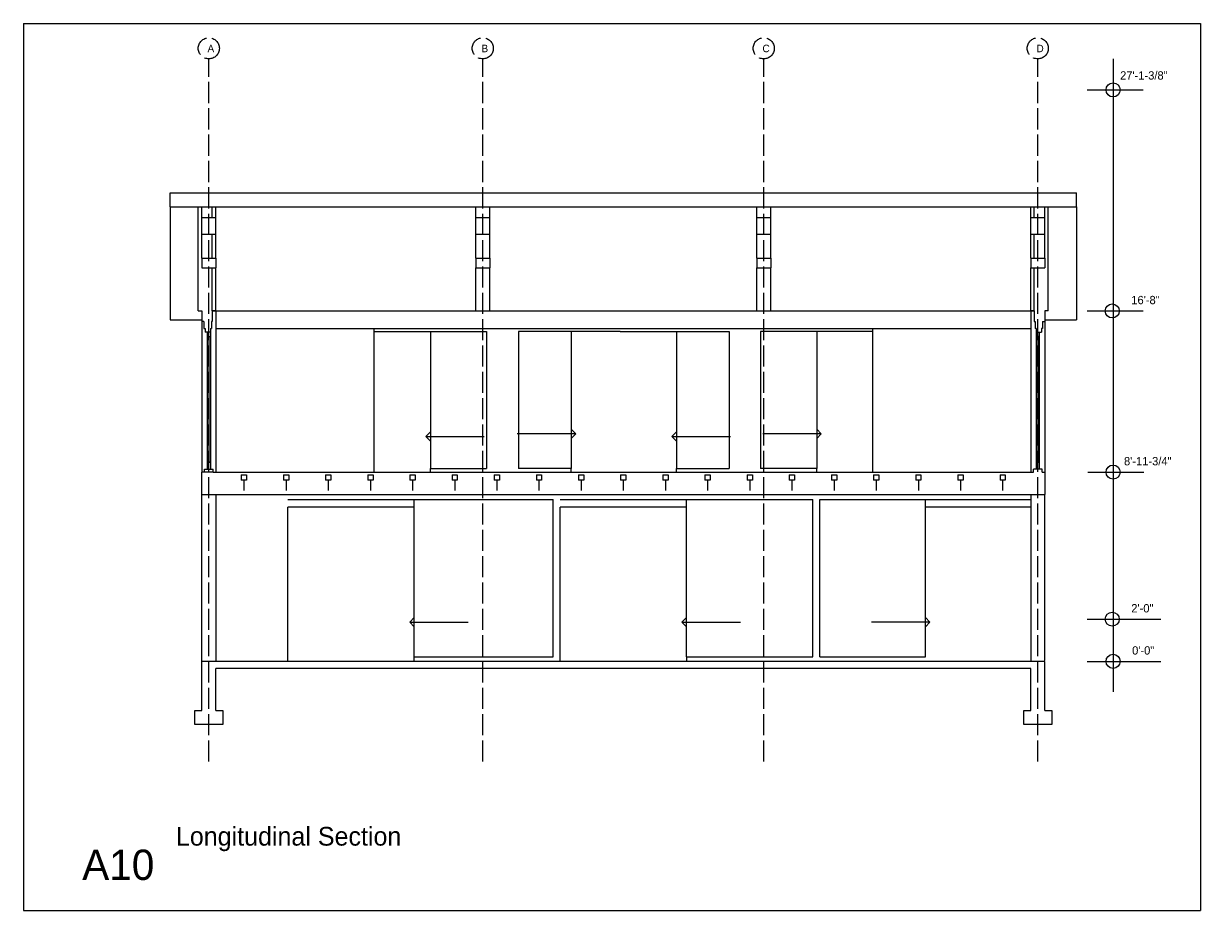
# Model space of a CAD drawing. Header units: inches. Extents: x 1267 to 6358, y -2516 to 3346.
# Drawn here: x 5470 to 6141, y -2516 to -2011 of the extents above; entities that cross this region are included whole.
import ezdxf

# ---------------------------------------------------------------- set-up
doc = ezdxf.new("R2010")
doc.units = ezdxf.units.IN
doc.header["$MEASUREMENT"] = 0
doc.linetypes.add('ACAD_ISO02W100', pattern=[15, 12, -3])
for name, color, linetype in [('const', 7, 'Continuous'), ('e1', 7, 'Continuous'), ('e2', 251, 'Continuous'), ('glass', 172, 'Continuous'), ('grid', 252, 'ACAD_ISO02W100'), ('stairs', 140, 'Continuous'), ('walls', 7, 'Continuous')]:
    doc.layers.add(name, color=color, linetype=linetype)

msp = doc.modelspace()

# ---------------------------------------------------------------- linework, layer by layer
for p, q in [((5470.48, -2011.07), (5470.48, -2516.08)), ((5470.48, -2011.07), (6140.61, -2011.07)), ((6140.61, -2011.07), (6140.61, -2516.08)), ((5470.48, -2516.08), (6140.61, -2516.08))]:
    msp.add_line(p, q)
at = {"layer": 'e1'}
for p, q in [((5670.13, -2186.48), (5734.13, -2186.48)), ((5702.13, -2186.48), (5702.13, -2264.48)), ((5734.13, -2186.48), (5734.13, -2264.48)), ((5752.24, -2186.48), (5752.24, -2264.48)), ((5810.24, -2186.48), (5752.24, -2186.48)), ((5782.24, -2186.48), (5782.24, -2264.48)), ((5810.24, -2186.48), (5872.24, -2186.48)), ((5842.24, -2186.48), (5842.24, -2264.48)), ((5872.24, -2186.48), (5872.24, -2264.48)), ((5954.1, -2186.48), (5890.1, -2186.48)), ((5890.1, -2186.48), (5890.1, -2264.48)), ((5922.1, -2186.48), (5922.1, -2264.48)), ((5702.13, -2264.48), (5734.13, -2264.48)), ((5782.24, -2264.48), (5752.24, -2264.48)), ((5842.24, -2264.48), (5872.24, -2264.48)), ((5922.1, -2264.48), (5890.1, -2264.48)), ((5620.97, -2282.02), (5771.97, -2282.02)), ((5692.97, -2371.71), (5692.97, -2282.02)), ((5771.97, -2371.71), (5771.97, -2282.02)), ((5775.97, -2282.02), (5848.94, -2282.02)), ((5847.97, -2282.02), (5919.97, -2282.02)), ((5847.97, -2371.71), (5847.97, -2282.02)), ((5919.97, -2371.71), (5919.97, -2282.02)), ((5923.97, -2282.02), (6043.97, -2282.02)), ((5923.97, -2371.71), (5923.97, -2282.02)), ((5983.97, -2371.71), (5983.97, -2282.02)), ((5692.97, -2371.71), (5771.97, -2371.71)), ((5847.97, -2371.71), (5919.97, -2371.71)), ((5923.97, -2371.71), (5983.97, -2371.71))]:
    msp.add_line(p, q, dxfattribs=at)
at = {"layer": 'e2'}
for p, q in [((6090.84, -2031.09), (6090.84, -2391.66)), ((6076.08, -2048.87), (6107.9, -2048.87)), ((5553.97, -2115.49), (5553.97, -2179.79)), ((5571.97, -2121.42), (5571.97, -2115.49)), ((5579.97, -2121.42), (5579.97, -2115.49)), ((5727.95, -2121.42), (5727.95, -2115.49)), ((5735.95, -2121.42), (5735.95, -2115.49)), ((5887.94, -2121.42), (5887.94, -2115.49)), ((5895.94, -2121.42), (5895.94, -2115.49)), ((6043.97, -2121.42), (6043.97, -2115.49)), ((6051.97, -2121.42), (6051.97, -2115.49)), ((6069.97, -2115.49), (6069.97, -2179.79)), ((5571.97, -2144.66), (5571.97, -2130.95)), ((5579.97, -2144.66), (5579.97, -2130.95)), ((5727.95, -2144.66), (5727.95, -2130.95)), ((5735.95, -2144.66), (5735.95, -2130.95)), ((5887.94, -2144.66), (5887.94, -2130.95)), ((5895.94, -2144.66), (5895.94, -2130.95)), ((6043.97, -2144.66), (6043.97, -2130.95)), ((6051.97, -2144.66), (6051.97, -2130.95)), ((5579.97, -2174.71), (5579.97, -2150.24)), ((5727.95, -2174.71), (5727.95, -2150.24)), ((5735.95, -2174.71), (5735.95, -2150.24)), ((5887.94, -2174.71), (5887.94, -2150.24)), ((5895.94, -2174.71), (5895.94, -2150.24)), ((6043.97, -2174.71), (6043.97, -2150.24)), ((5577.97, -2174.71), (6045.97, -2174.71)), ((5579.97, -2174.71), (5577.97, -2174.71)), ((5579.97, -2174.71), (5579.97, -2266.48)), ((6043.97, -2174.71), (6043.97, -2266.48)), ((6045.97, -2174.71), (6043.97, -2174.71)), ((6076.08, -2174.71), (6107.9, -2174.71)), ((5553.97, -2179.79), (5571.97, -2179.79)), ((5571.97, -2180.77), (5571.97, -2266.48)), ((6051.97, -2179.79), (6069.97, -2179.79)), ((6051.97, -2180.77), (6051.97, -2266.48)), ((5575.09, -2189.27), (5575.09, -2260.73)), ((5576.84, -2189.27), (5576.84, -2260.73)), ((5579.97, -2184.73), (6043.97, -2184.73)), ((5670.13, -2266.48), (5670.13, -2184.73)), ((5954.1, -2266.48), (5954.1, -2184.73)), ((6047.09, -2189.27), (6047.09, -2260.73)), ((6048.84, -2189.27), (6048.84, -2260.73)), ((5702.13, -2266.48), (5702.13, -2264.48)), ((5782.24, -2266.48), (5782.24, -2264.48)), ((5842.24, -2266.48), (5842.24, -2264.48)), ((5922.1, -2266.48), (5922.1, -2264.48)), ((6076.53, -2266.45), (6108.35, -2266.45)), ((5571.97, -2373.73), (5571.97, -2279.23)), ((5579.97, -2279.23), (5579.97, -2374.23)), ((6043.97, -2279.23), (6043.97, -2374.23)), ((6051.97, -2373.73), (6051.97, -2279.23)), ((5692.97, -2286.48), (5620.97, -2286.48)), ((5620.97, -2374.23), (5620.97, -2286.48)), ((5847.94, -2286.48), (5775.94, -2286.48)), ((5775.94, -2374.23), (5775.94, -2286.48)), ((5775.97, -2374.23), (5775.97, -2286.48)), ((6043.97, -2286.48), (5983.94, -2286.48)), ((6076.09, -2350.21), (6118.05, -2350.21)), ((5692.97, -2374.23), (5692.97, -2371.71)), ((5847.97, -2371.71), (5847.97, -2374.23)), ((6076.09, -2374.23), (6118.05, -2374.23))]:
    msp.add_line(p, q, dxfattribs=at)
for centre in [(6090.84, -2048.87), (6090.39, -2174.73), (6090.84, -2266.48), (6090.39, -2350.23), (6090.84, -2374.23)]:
    msp.add_circle(centre, 4, dxfattribs=at)
at = {"layer": 'glass'}
for p, q in [((5575.97, -2189.27), (5575.97, -2260.73)), ((6047.97, -2189.27), (6047.97, -2260.73))]:
    msp.add_line(p, q, dxfattribs=at)
at = {"layer": 'grid'}
for p, q in [((5575.97, -2431.33), (5575.97, -2031.18)), ((5731.95, -2431.33), (5731.95, -2031.18)), ((5891.94, -2431.33), (5891.94, -2031.18)), ((6047.97, -2431.33), (6047.97, -2031.18))]:
    msp.add_line(p, q, dxfattribs=at)
for centre in [(5575.97, -2025.18), (5731.95, -2025.18), (5891.94, -2025.18), (6047.97, -2025.18)]:
    msp.add_circle(centre, 6, dxfattribs=at)
at = {"layer": 'stairs'}
for p, q in [((5699.5, -2246.22), (5702.13, -2243.59)), ((5784.87, -2244.74), (5751.53, -2244.74)), ((5784.87, -2244.74), (5782.24, -2242.11)), ((5784.87, -2244.74), (5782.24, -2247.37)), ((5839.61, -2246.22), (5842.24, -2243.59)), ((5924.73, -2244.74), (5891.39, -2244.74)), ((5924.73, -2244.74), (5922.1, -2242.11)), ((5924.73, -2244.74), (5922.1, -2247.37)), ((5699.5, -2246.22), (5732.85, -2246.22)), ((5699.5, -2246.22), (5702.13, -2248.85)), ((5839.61, -2246.22), (5872.95, -2246.22)), ((5839.61, -2246.22), (5842.24, -2248.85)), ((5690.34, -2351.97), (5692.97, -2349.34)), ((5690.34, -2351.97), (5692.97, -2354.6)), ((5690.34, -2351.97), (5723.68, -2351.97)), ((5845.34, -2351.97), (5847.97, -2349.34)), ((5845.34, -2351.97), (5878.68, -2351.97)), ((5845.34, -2351.97), (5847.97, -2354.6)), ((5986.6, -2351.97), (5953.26, -2351.97)), ((5986.6, -2351.97), (5983.97, -2349.34)), ((5986.6, -2351.97), (5983.97, -2354.6))]:
    msp.add_line(p, q, dxfattribs=at)
at = {"layer": 'walls'}
for p, q in [((5553.97, -2107.49), (6069.97, -2107.49)), ((5553.97, -2115.49), (5553.97, -2107.49)), ((6069.97, -2115.49), (6069.97, -2107.49)), ((5553.97, -2115.49), (6069.97, -2115.49)), ((5569.97, -2174.71), (5569.97, -2115.49)), ((5577.97, -2121.42), (5577.97, -2115.49)), ((6045.97, -2121.42), (6045.97, -2115.49)), ((6053.97, -2174.71), (6053.97, -2115.49)), ((5571.97, -2121.42), (5579.97, -2121.42)), ((5571.97, -2130.95), (5571.97, -2121.42)), ((5579.97, -2130.95), (5579.97, -2121.42)), ((5727.95, -2121.42), (5735.95, -2121.42)), ((5727.95, -2130.95), (5727.95, -2121.42)), ((5735.95, -2130.95), (5735.95, -2121.42)), ((5887.94, -2130.95), (5887.94, -2121.42)), ((5887.94, -2121.42), (5895.94, -2121.42)), ((5895.94, -2130.95), (5895.94, -2121.42)), ((6043.97, -2121.42), (6051.97, -2121.42)), ((6043.97, -2130.95), (6043.97, -2121.42)), ((6051.97, -2130.95), (6051.97, -2121.42)), ((5571.97, -2130.95), (5579.97, -2130.95)), ((5577.97, -2144.66), (5577.97, -2130.95)), ((5727.95, -2130.95), (5735.95, -2130.95)), ((5887.94, -2130.95), (5895.94, -2130.95)), ((6043.97, -2130.95), (6051.97, -2130.95)), ((6045.97, -2144.66), (6045.97, -2130.95)), ((5571.97, -2144.66), (5579.97, -2144.66)), ((5571.97, -2144.66), (5571.97, -2150.24)), ((5571.97, -2150.24), (5579.97, -2150.24)), ((5577.97, -2174.71), (5577.97, -2150.24)), ((5579.97, -2144.66), (5579.97, -2150.24)), ((5727.95, -2144.66), (5735.95, -2144.66)), ((5727.95, -2144.66), (5727.95, -2150.24)), ((5727.95, -2150.24), (5735.95, -2150.24)), ((5735.95, -2144.66), (5735.95, -2150.24)), ((5887.94, -2144.66), (5887.94, -2150.24)), ((5887.94, -2144.66), (5895.94, -2144.66)), ((5887.94, -2150.24), (5895.94, -2150.24)), ((5895.94, -2144.66), (5895.94, -2150.24)), ((6043.97, -2144.66), (6051.97, -2144.66)), ((6043.97, -2144.66), (6043.97, -2150.24)), ((6043.97, -2150.24), (6051.97, -2150.24)), ((6045.97, -2174.71), (6045.97, -2150.24)), ((6051.97, -2144.66), (6051.97, -2150.24)), ((5569.97, -2174.71), (5571.97, -2174.71)), ((5571.97, -2174.71), (5571.97, -2180.77)), ((5577.97, -2174.71), (5577.97, -2180.77)), ((6045.97, -2174.71), (6045.97, -2180.77)), ((6051.97, -2174.71), (6051.97, -2180.77)), ((6053.97, -2174.71), (6051.97, -2174.71)), ((5573.22, -2180.77), (5571.97, -2180.77)), ((5573.22, -2180.77), (5573.22, -2184.73)), ((5577.47, -2180.77), (5577.47, -2184.73)), ((5577.97, -2180.77), (5577.47, -2180.77)), ((6045.97, -2180.77), (6046.47, -2180.77)), ((6046.47, -2180.77), (6046.47, -2184.73)), ((6050.72, -2180.77), (6050.72, -2184.73)), ((6050.72, -2180.77), (6051.97, -2180.77)), ((5573.22, -2184.73), (5573.84, -2184.73)), ((5573.84, -2184.73), (5573.84, -2186.77)), ((5576.84, -2186.77), (5573.84, -2186.77)), ((5575.09, -2186.77), (5575.09, -2189.27)), ((5575.09, -2189.27), (5576.84, -2189.27)), ((5576.84, -2184.73), (5577.47, -2184.73)), ((5576.84, -2184.73), (5576.84, -2186.77)), ((5576.84, -2186.77), (5576.84, -2189.27)), ((6047.09, -2184.73), (6046.47, -2184.73)), ((6047.09, -2184.73), (6047.09, -2186.77)), ((6047.09, -2186.77), (6050.09, -2186.77)), ((6047.09, -2186.77), (6047.09, -2189.27)), ((6048.84, -2189.27), (6047.09, -2189.27)), ((6048.84, -2186.77), (6048.84, -2189.27)), ((6050.09, -2184.73), (6050.09, -2186.77)), ((6050.72, -2184.73), (6050.09, -2184.73)), ((5573.47, -2266.48), (5573.47, -2264.73)), ((5573.47, -2264.73), (5578.47, -2264.73)), ((5575.09, -2260.73), (5575.09, -2264.73)), ((5576.84, -2260.73), (5575.09, -2260.73)), ((5575.09, -2260.73), (5576.84, -2260.73)), ((5576.84, -2260.73), (5576.84, -2264.73)), ((5578.47, -2266.48), (5578.47, -2264.73)), ((6045.47, -2266.48), (6045.47, -2264.73)), ((6050.47, -2264.73), (6045.47, -2264.73)), ((6048.84, -2260.73), (6047.09, -2260.73)), ((6047.09, -2260.73), (6048.84, -2260.73)), ((6047.09, -2260.73), (6047.09, -2264.73)), ((6048.84, -2260.73), (6048.84, -2264.73)), ((6050.47, -2266.48), (6050.47, -2264.73)), ((5578.47, -2266.48), (5571.97, -2266.48)), ((5571.97, -2279.23), (5571.97, -2266.48)), ((5578.47, -2266.48), (6045.47, -2266.48)), ((5594.47, -2267.98), (5597.47, -2267.98)), ((5594.47, -2267.98), (5594.47, -2270.98)), ((5597.47, -2270.98), (5594.47, -2270.98)), ((5595.97, -2270.98), (5595.97, -2277.01)), ((5597.47, -2267.98), (5597.47, -2270.98)), ((5618.47, -2267.98), (5621.47, -2267.98)), ((5618.47, -2267.98), (5618.47, -2270.98)), ((5621.47, -2270.98), (5618.47, -2270.98)), ((5619.97, -2270.98), (5619.97, -2277.01)), ((5621.47, -2267.98), (5621.47, -2270.98)), ((5642.47, -2267.98), (5645.47, -2267.98)), ((5642.47, -2267.98), (5642.47, -2270.98)), ((5645.47, -2270.98), (5642.47, -2270.98)), ((5643.97, -2270.98), (5643.97, -2277.01)), ((5645.47, -2267.98), (5645.47, -2270.98)), ((5666.47, -2267.98), (5669.47, -2267.98)), ((5666.47, -2267.98), (5666.47, -2270.98)), ((5669.47, -2270.98), (5666.47, -2270.98)), ((5667.97, -2270.98), (5667.97, -2277.01)), ((5669.47, -2267.98), (5669.47, -2270.98)), ((5690.47, -2267.98), (5693.47, -2267.98)), ((5690.47, -2267.98), (5690.47, -2270.98)), ((5693.47, -2270.98), (5690.47, -2270.98)), ((5691.97, -2270.98), (5691.97, -2277.01)), ((5693.47, -2267.98), (5693.47, -2270.98)), ((5714.47, -2267.98), (5717.47, -2267.98)), ((5714.47, -2267.98), (5714.47, -2270.98)), ((5717.47, -2270.98), (5714.47, -2270.98)), ((5715.97, -2270.98), (5715.97, -2277.01)), ((5717.47, -2267.98), (5717.47, -2270.98)), ((5738.47, -2267.98), (5741.47, -2267.98)), ((5738.47, -2267.98), (5738.47, -2270.98)), ((5741.47, -2270.98), (5738.47, -2270.98)), ((5739.97, -2270.98), (5739.97, -2277.01)), ((5741.47, -2267.98), (5741.47, -2270.98)), ((5762.47, -2267.98), (5765.47, -2267.98)), ((5762.47, -2267.98), (5762.47, -2270.98)), ((5765.47, -2270.98), (5762.47, -2270.98)), ((5763.97, -2270.98), (5763.97, -2277.01)), ((5765.47, -2267.98), (5765.47, -2270.98)), ((5786.47, -2267.98), (5789.47, -2267.98)), ((5786.47, -2267.98), (5786.47, -2270.98)), ((5789.47, -2270.98), (5786.47, -2270.98)), ((5787.97, -2270.98), (5787.97, -2277.01)), ((5789.47, -2267.98), (5789.47, -2270.98)), ((5810.47, -2267.98), (5813.47, -2267.98)), ((5810.47, -2267.98), (5810.47, -2270.98)), ((5813.47, -2270.98), (5810.47, -2270.98)), ((5811.97, -2270.98), (5811.97, -2277.01)), ((5813.47, -2267.98), (5813.47, -2270.98)), ((5834.47, -2267.98), (5837.47, -2267.98)), ((5834.47, -2267.98), (5834.47, -2270.98)), ((5837.47, -2270.98), (5834.47, -2270.98)), ((5835.97, -2270.98), (5835.97, -2277.01)), ((5837.47, -2267.98), (5837.47, -2270.98)), ((5858.47, -2267.98), (5861.47, -2267.98)), ((5858.47, -2267.98), (5858.47, -2270.98)), ((5861.47, -2270.98), (5858.47, -2270.98)), ((5859.97, -2270.98), (5859.97, -2277.01)), ((5861.47, -2267.98), (5861.47, -2270.98)), ((5882.47, -2267.98), (5885.47, -2267.98)), ((5882.47, -2267.98), (5882.47, -2270.98)), ((5885.47, -2270.98), (5882.47, -2270.98)), ((5883.97, -2270.98), (5883.97, -2277.01)), ((5885.47, -2267.98), (5885.47, -2270.98)), ((5906.47, -2267.98), (5909.47, -2267.98)), ((5906.47, -2267.98), (5906.47, -2270.98)), ((5909.47, -2270.98), (5906.47, -2270.98)), ((5907.97, -2270.98), (5907.97, -2277.01)), ((5909.47, -2267.98), (5909.47, -2270.98)), ((5930.47, -2267.98), (5933.47, -2267.98)), ((5930.47, -2267.98), (5930.47, -2270.98)), ((5933.47, -2270.98), (5930.47, -2270.98)), ((5931.97, -2270.98), (5931.97, -2277.01)), ((5933.47, -2267.98), (5933.47, -2270.98)), ((5954.47, -2267.98), (5957.47, -2267.98)), ((5954.47, -2267.98), (5954.47, -2270.98)), ((5957.47, -2270.98), (5954.47, -2270.98)), ((5955.97, -2270.98), (5955.97, -2277.01)), ((5957.47, -2267.98), (5957.47, -2270.98)), ((5978.47, -2267.98), (5981.47, -2267.98)), ((5978.47, -2267.98), (5978.47, -2270.98)), ((5981.47, -2270.98), (5978.47, -2270.98)), ((5979.97, -2270.98), (5979.97, -2277.01)), ((5981.47, -2267.98), (5981.47, -2270.98)), ((6002.47, -2267.98), (6005.47, -2267.98)), ((6002.47, -2267.98), (6002.47, -2270.98)), ((6005.47, -2270.98), (6002.47, -2270.98)), ((6003.97, -2270.98), (6003.97, -2277.01)), ((6005.47, -2267.98), (6005.47, -2270.98)), ((6026.47, -2267.98), (6029.47, -2267.98)), ((6026.47, -2267.98), (6026.47, -2270.98)), ((6029.47, -2270.98), (6026.47, -2270.98)), ((6027.97, -2270.98), (6027.97, -2277.01)), ((6029.47, -2267.98), (6029.47, -2270.98)), ((6050.47, -2266.48), (6051.97, -2266.48)), ((6051.97, -2266.48), (6051.97, -2279.23)), ((5571.97, -2279.23), (6051.97, -2279.23)), ((5571.97, -2402.23), (5571.97, -2373.73)), ((6051.97, -2374.23), (5571.97, -2374.23)), ((5579.97, -2402.23), (5579.97, -2378.23)), ((6043.97, -2378.23), (5579.97, -2378.23)), ((6043.97, -2402.23), (6043.97, -2378.23)), ((6051.97, -2402.23), (6051.97, -2374.23)), ((5567.97, -2410.23), (5567.97, -2402.23)), ((5567.97, -2402.23), (5571.97, -2402.23)), ((5579.97, -2402.23), (5583.97, -2402.23)), ((5583.97, -2402.23), (5583.97, -2410.23)), ((6039.97, -2410.23), (6039.97, -2402.23)), ((6039.97, -2402.23), (6043.97, -2402.23)), ((6051.97, -2402.23), (6055.97, -2402.23)), ((6055.97, -2402.23), (6055.97, -2410.23)), ((5583.97, -2410.23), (5567.97, -2410.23)), ((6055.97, -2410.23), (6039.97, -2410.23))]:
    msp.add_line(p, q, dxfattribs=at)

# ---------------------------------------------------------------- texts
at = {"layer": 'const', "attachment_point": 1}
for s, insert, char_height, width in [('A', (5575.24, -2023.14), 4.26, 1625.1973), ('B', (5731.23, -2023.14), 4.26, 1625.1973), ('C', (5891.21, -2023.14), 4.26, 1625.1973), ('D', (6047.24, -2023.14), 4.26, 1625.1973), ('27\'-1-3/8"', (6094.86, -2038.25), 4.736, 1805.7748), ('16\'-8"', (6101.24, -2166.14), 4.736, 1805.7748), ('8\'-11-3/4"', (6097.08, -2257.89), 4.736, 1805.7748), ('2\'-0"', (6101.24, -2341.64), 4.736, 1805.7748), ('0\'-0"', (6101.69, -2365.64), 4.736, 1805.7748), ('Longitudinal Section', (5557.25, -2468.5), 10.6557, 4062.9933), ('A10', (5503.88, -2481.44), 17.262, 6582.0491)]:
    msp.add_mtext(s, dxfattribs=dict(at, insert=insert, char_height=char_height, width=width))

doc.saveas('drawing.dxf')
